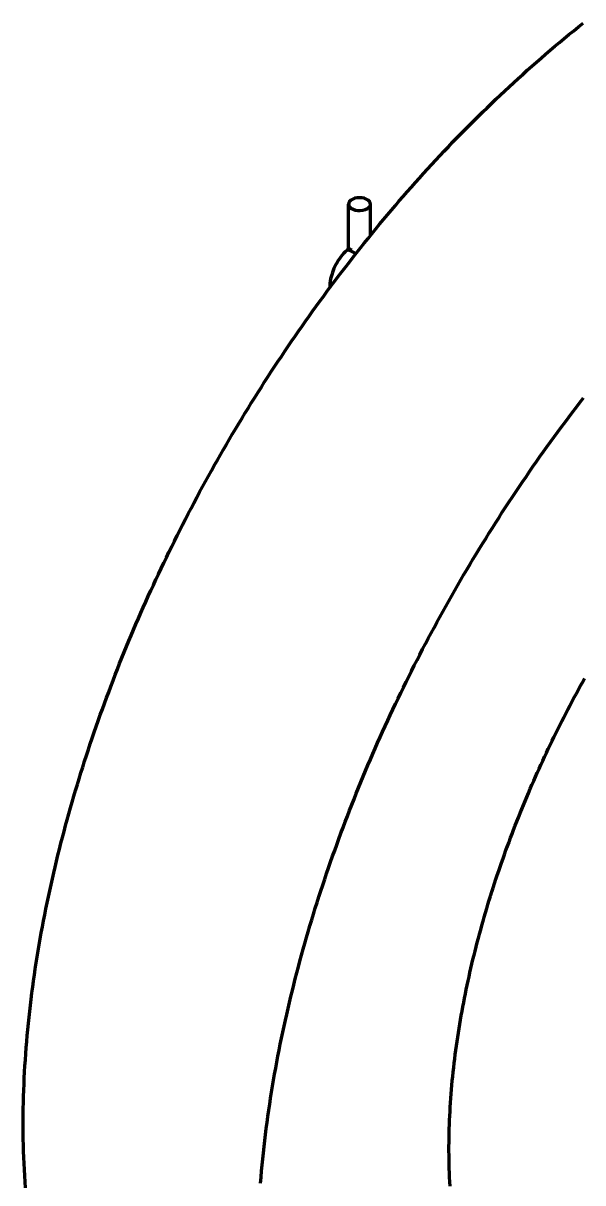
# Model space of a CAD drawing. Header units: millimetres. Extents: x 0 to 841, y 0 to 594.
# Drawn here: x 379.18 to 399.44, y 168.83 to 210.76 of the extents above; entities that cross this region are included whole.
import ezdxf

# ---------------------------------------------------------------- set-up
doc = ezdxf.new("R2010")
doc.units = ezdxf.units.MM
doc.layers.add('01-VISIBLE', color=7, linetype='CONTINUOUS', lineweight=70)

msp = doc.modelspace()

# ---------------------------------------------------------------- linework, layer by layer
at = {"layer": '01-VISIBLE'}
for p, q in [((390.954, 202.596), (390.954, 204.221)), ((391.754, 203.091), (391.754, 204.221))]:
    msp.add_line(p, q, dxfattribs=at)
for points in [[(379.261, 168.645), (379.246, 168.866), (379.232, 169.086), (379.22, 169.306), (379.209, 169.527), (379.2, 169.747), (379.192, 169.968), (379.186, 170.188), (379.182, 170.409), (379.179, 170.63), (379.178, 170.85), (379.178, 171.071), (379.179, 171.292), (379.182, 171.513), (379.187, 171.733), (379.193, 171.954), (379.2, 172.174), (379.208, 172.395), (379.219, 172.615), (379.23, 172.836), (379.243, 173.056), (379.257, 173.276), (379.272, 173.497), (379.289, 173.717), (379.307, 173.937), (379.326, 174.157), (379.346, 174.376), (379.368, 174.596), (379.391, 174.815), (379.415, 175.035), (379.44, 175.254), (379.467, 175.473), (379.495, 175.692), (379.524, 175.911), (379.554, 176.13), (379.585, 176.348), (379.617, 176.566), (379.651, 176.785), (379.686, 177.003), (379.721, 177.22), (379.758, 177.438), (379.796, 177.655), (379.835, 177.873), (379.875, 178.09), (379.917, 178.306), (379.959, 178.523), (380.002, 178.739), (380.046, 178.956), (380.092, 179.172), (380.138, 179.387), (380.186, 179.603), (380.234, 179.818), (380.283, 180.033), (380.334, 180.248), (380.385, 180.463), (380.437, 180.677), (380.491, 180.892), (380.545, 181.106), (380.6, 181.319), (380.656, 181.533), (380.713, 181.746), (380.772, 181.959), (380.83, 182.171), (380.89, 182.384), (380.951, 182.596), (381.013, 182.808), (381.076, 183.02), (381.139, 183.231), (381.203, 183.442), (381.269, 183.653), (381.335, 183.863), (381.402, 184.074), (381.47, 184.284), (381.539, 184.493), (381.608, 184.703), (381.679, 184.912), (381.75, 185.121), (381.822, 185.329), (381.895, 185.538), (381.969, 185.746), (382.044, 185.953), (382.12, 186.161), (382.196, 186.368), (382.273, 186.575), (382.351, 186.781), (382.43, 186.987), (382.509, 187.193), (382.59, 187.399), (382.671, 187.604), (382.753, 187.809), (382.836, 188.013), (382.919, 188.218), (383.004, 188.422), (383.089, 188.625), (383.175, 188.829), (383.261, 189.031), (383.349, 189.234), (383.437, 189.436), (383.526, 189.638), (383.616, 189.84), (383.706, 190.041), (383.798, 190.242), (383.89, 190.443), (383.982, 190.643), (384.076, 190.843), (384.17, 191.043), (384.265, 191.242), (384.361, 191.441), (384.457, 191.639), (384.554, 191.838), (384.652, 192.035), (384.751, 192.233), (384.85, 192.43), (384.95, 192.627), (385.051, 192.823), (385.153, 193.019), (385.255, 193.214), (385.358, 193.41), (385.461, 193.605), (385.566, 193.799), (385.671, 193.993), (385.777, 194.187), (385.883, 194.38), (385.99, 194.573), (386.098, 194.766), (386.207, 194.958), (386.316, 195.149), (386.426, 195.341), (386.537, 195.532), (386.648, 195.722), (386.76, 195.912), (386.873, 196.102), (386.987, 196.291), (387.101, 196.48), (387.216, 196.669), (387.331, 196.857), (387.447, 197.044), (387.564, 197.232), (387.682, 197.418), (387.8, 197.605), (387.919, 197.791), (388.039, 197.976), (388.159, 198.161), (388.28, 198.346), (388.402, 198.53), (388.524, 198.714), (388.647, 198.897), (388.771, 199.08), (388.895, 199.262), (389.02, 199.444), (389.146, 199.625), (389.272, 199.806), (389.4, 199.987), (389.527, 200.167), (389.656, 200.346), (389.785, 200.525), (389.915, 200.704), (390.045, 200.882), (390.176, 201.059), (390.308, 201.236), (390.44, 201.413), (390.573, 201.589), (390.707, 201.764), (390.842, 201.939), (390.977, 202.114), (391.113, 202.288), (391.249, 202.461), (391.386, 202.634), (391.524, 202.807), (391.662, 202.979), (391.802, 203.15), (391.941, 203.321), (392.082, 203.491), (392.223, 203.661), (392.365, 203.83), (392.507, 203.998), (392.651, 204.166), (392.794, 204.333), (392.939, 204.5), (393.084, 204.667), (393.23, 204.832), (393.377, 204.997), (393.524, 205.162), (393.672, 205.325), (393.82, 205.489), (393.97, 205.651), (394.119, 205.813), (394.27, 205.975), (394.421, 206.135), (394.573, 206.295), (394.726, 206.455), (394.879, 206.613), (395.033, 206.771), (395.188, 206.929), (395.343, 207.086), (395.499, 207.242), (395.656, 207.397), (395.814, 207.552), (395.972, 207.706), (396.131, 207.859), (396.29, 208.011), (396.45, 208.163), (396.611, 208.314), (396.773, 208.465), (396.935, 208.614), (397.098, 208.763), (397.262, 208.911), (397.426, 209.058), (397.591, 209.205), (397.757, 209.351), (397.924, 209.495), (398.091, 209.64), (398.259, 209.783), (398.427, 209.925), (398.597, 210.067), (398.767, 210.208), (398.937, 210.347), (399.109, 210.486), (399.281, 210.625), (399.454, 210.762)], [(391.754, 204.221), (391.73, 204.3), (391.672, 204.361), (391.6, 204.403), (391.52, 204.431), (391.438, 204.446), (391.354, 204.452), (391.27, 204.446), (391.188, 204.431), (391.108, 204.403), (391.036, 204.361), (390.978, 204.3), (390.954, 204.221)], [(390.954, 204.221), (390.981, 204.137), (391.043, 204.075), (391.121, 204.033), (391.206, 204.006), (391.293, 203.992), (391.382, 203.99), (391.47, 204), (391.556, 204.021), (391.637, 204.057)], [(391.637, 204.057), (391.666, 204.076), (391.693, 204.099), (391.717, 204.124), (391.737, 204.153), (391.749, 204.186), (391.754, 204.221)], [(390.954, 202.598), (390.893, 202.545), (390.835, 202.49), (390.78, 202.431), (390.727, 202.371), (390.677, 202.308), (390.629, 202.243), (390.584, 202.177), (390.541, 202.108), (390.501, 202.038), (390.464, 201.967), (390.43, 201.894), (390.399, 201.82), (390.371, 201.745), (390.346, 201.668), (390.324, 201.591), (390.306, 201.512), (390.292, 201.433), (390.282, 201.353), (390.276, 201.273), (390.275, 201.193)], [(390.955, 202.599), (390.955, 202.599), (390.955, 202.598), (390.954, 202.598), (390.954, 202.597), (390.954, 202.597), (390.954, 202.596)], [(390.954, 202.596), (390.968, 202.576), (390.987, 202.56), (391.008, 202.545), (391.028, 202.532), (391.05, 202.519), (391.071, 202.506)], [(391.071, 202.555), (391.053, 202.565), (391.034, 202.575), (391.015, 202.584), (390.996, 202.592), (390.976, 202.599), (390.955, 202.599)], [(391.071, 202.506), (391.096, 202.492), (391.121, 202.478), (391.146, 202.465), (391.171, 202.452), (391.196, 202.439), (391.222, 202.427)], [(387.774, 168.818), (387.792, 169.038), (387.811, 169.258), (387.831, 169.477), (387.853, 169.697), (387.876, 169.917), (387.9, 170.136), (387.926, 170.355), (387.952, 170.574), (387.98, 170.793), (388.009, 171.012), (388.039, 171.231), (388.07, 171.449), (388.103, 171.667), (388.136, 171.886), (388.171, 172.104), (388.207, 172.321), (388.244, 172.539), (388.281, 172.756), (388.321, 172.974), (388.361, 173.191), (388.402, 173.407), (388.444, 173.624), (388.487, 173.84), (388.532, 174.057), (388.577, 174.273), (388.623, 174.488), (388.671, 174.704), (388.719, 174.919), (388.769, 175.134), (388.819, 175.349), (388.87, 175.564), (388.923, 175.778), (388.976, 175.993), (389.03, 176.207), (389.085, 176.42), (389.142, 176.634), (389.199, 176.847), (389.257, 177.06), (389.316, 177.272), (389.376, 177.485), (389.436, 177.697), (389.498, 177.909), (389.561, 178.121), (389.624, 178.332), (389.689, 178.543), (389.754, 178.754), (389.82, 178.964), (389.887, 179.175), (389.955, 179.385), (390.024, 179.594), (390.094, 179.804), (390.164, 180.013), (390.235, 180.222), (390.308, 180.43), (390.381, 180.639), (390.455, 180.847), (390.529, 181.054), (390.605, 181.262), (390.681, 181.469), (390.758, 181.676), (390.836, 181.882), (390.915, 182.088), (390.995, 182.294), (391.075, 182.5), (391.156, 182.705), (391.238, 182.91), (391.321, 183.114), (391.405, 183.319), (391.489, 183.523), (391.574, 183.726), (391.66, 183.93), (391.747, 184.133), (391.834, 184.335), (391.922, 184.537), (392.011, 184.739), (392.101, 184.941), (392.192, 185.142), (392.283, 185.343), (392.375, 185.544), (392.468, 185.744), (392.561, 185.944), (392.655, 186.144), (392.75, 186.343), (392.846, 186.542), (392.942, 186.74), (393.04, 186.939), (393.137, 187.136), (393.236, 187.334), (393.335, 187.531), (393.436, 187.728), (393.536, 187.924), (393.638, 188.12), (393.74, 188.315), (393.843, 188.511), (393.947, 188.706), (394.051, 188.9), (394.156, 189.094), (394.262, 189.288), (394.369, 189.481), (394.476, 189.674), (394.584, 189.867), (394.692, 190.059), (394.802, 190.25), (394.912, 190.442), (395.022, 190.633), (395.134, 190.823), (395.246, 191.013), (395.359, 191.203), (395.472, 191.392), (395.586, 191.581), (395.701, 191.77), (395.817, 191.958), (395.933, 192.145), (396.05, 192.333), (396.167, 192.519), (396.286, 192.706), (396.404, 192.892), (396.524, 193.077), (396.644, 193.262), (396.765, 193.447), (396.887, 193.631), (397.009, 193.815), (397.132, 193.998), (397.256, 194.181), (397.381, 194.363), (397.506, 194.545), (397.631, 194.726), (397.758, 194.907), (397.885, 195.088), (398.013, 195.268), (398.141, 195.447), (398.27, 195.626), (398.4, 195.805), (398.53, 195.983), (398.661, 196.16), (398.793, 196.337), (398.926, 196.514), (399.059, 196.69), (399.192, 196.865), (399.327, 197.04), (399.462, 197.215)], [(394.632, 168.709), (394.623, 168.868), (394.615, 169.027), (394.609, 169.185), (394.603, 169.344), (394.599, 169.503), (394.596, 169.662), (394.594, 169.821), (394.593, 169.98), (394.593, 170.139), (394.594, 170.298), (394.596, 170.456), (394.599, 170.615), (394.603, 170.774), (394.609, 170.933), (394.615, 171.092), (394.622, 171.251), (394.63, 171.409), (394.639, 171.568), (394.649, 171.726), (394.66, 171.885), (394.672, 172.043), (394.685, 172.202), (394.699, 172.36), (394.714, 172.518), (394.73, 172.677), (394.746, 172.835), (394.763, 172.993), (394.782, 173.15), (394.801, 173.308), (394.821, 173.466), (394.842, 173.623), (394.863, 173.781), (394.886, 173.938), (394.909, 174.095), (394.933, 174.252), (394.958, 174.409), (394.984, 174.566), (395.011, 174.723), (395.038, 174.879), (395.066, 175.036), (395.095, 175.192), (395.125, 175.348), (395.155, 175.504), (395.186, 175.66), (395.218, 175.816), (395.251, 175.971), (395.284, 176.126), (395.318, 176.282), (395.353, 176.437), (395.389, 176.592), (395.425, 176.746), (395.462, 176.901), (395.5, 177.055), (395.538, 177.209), (395.577, 177.363), (395.617, 177.517), (395.657, 177.671), (395.698, 177.824), (395.74, 177.978), (395.783, 178.131), (395.826, 178.284), (395.87, 178.437), (395.914, 178.589), (395.959, 178.742), (396.005, 178.894), (396.051, 179.046), (396.098, 179.197), (396.146, 179.349), (396.194, 179.5), (396.243, 179.652), (396.293, 179.803), (396.343, 179.953), (396.393, 180.104), (396.445, 180.254), (396.497, 180.405), (396.549, 180.555), (396.603, 180.704), (396.656, 180.854), (396.711, 181.003), (396.766, 181.152), (396.821, 181.301), (396.877, 181.45), (396.934, 181.598), (396.991, 181.746), (397.049, 181.894), (397.108, 182.042), (397.167, 182.19), (397.226, 182.337), (397.287, 182.484), (397.347, 182.631), (397.409, 182.778), (397.47, 182.924), (397.533, 183.07), (397.596, 183.216), (397.659, 183.362), (397.723, 183.507), (397.788, 183.652), (397.853, 183.797), (397.919, 183.942), (397.985, 184.086), (398.052, 184.231), (398.119, 184.374), (398.187, 184.518), (398.255, 184.662), (398.324, 184.805), (398.394, 184.948), (398.464, 185.09), (398.534, 185.233), (398.605, 185.375), (398.677, 185.517), (398.749, 185.659), (398.821, 185.8), (398.895, 185.941), (398.968, 186.082), (399.042, 186.222), (399.117, 186.363), (399.192, 186.503), (399.268, 186.642), (399.344, 186.782), (399.421, 186.921), (399.498, 187.06)]]:
    msp.add_lwpolyline(points, dxfattribs=at)

doc.saveas('drawing.dxf')
